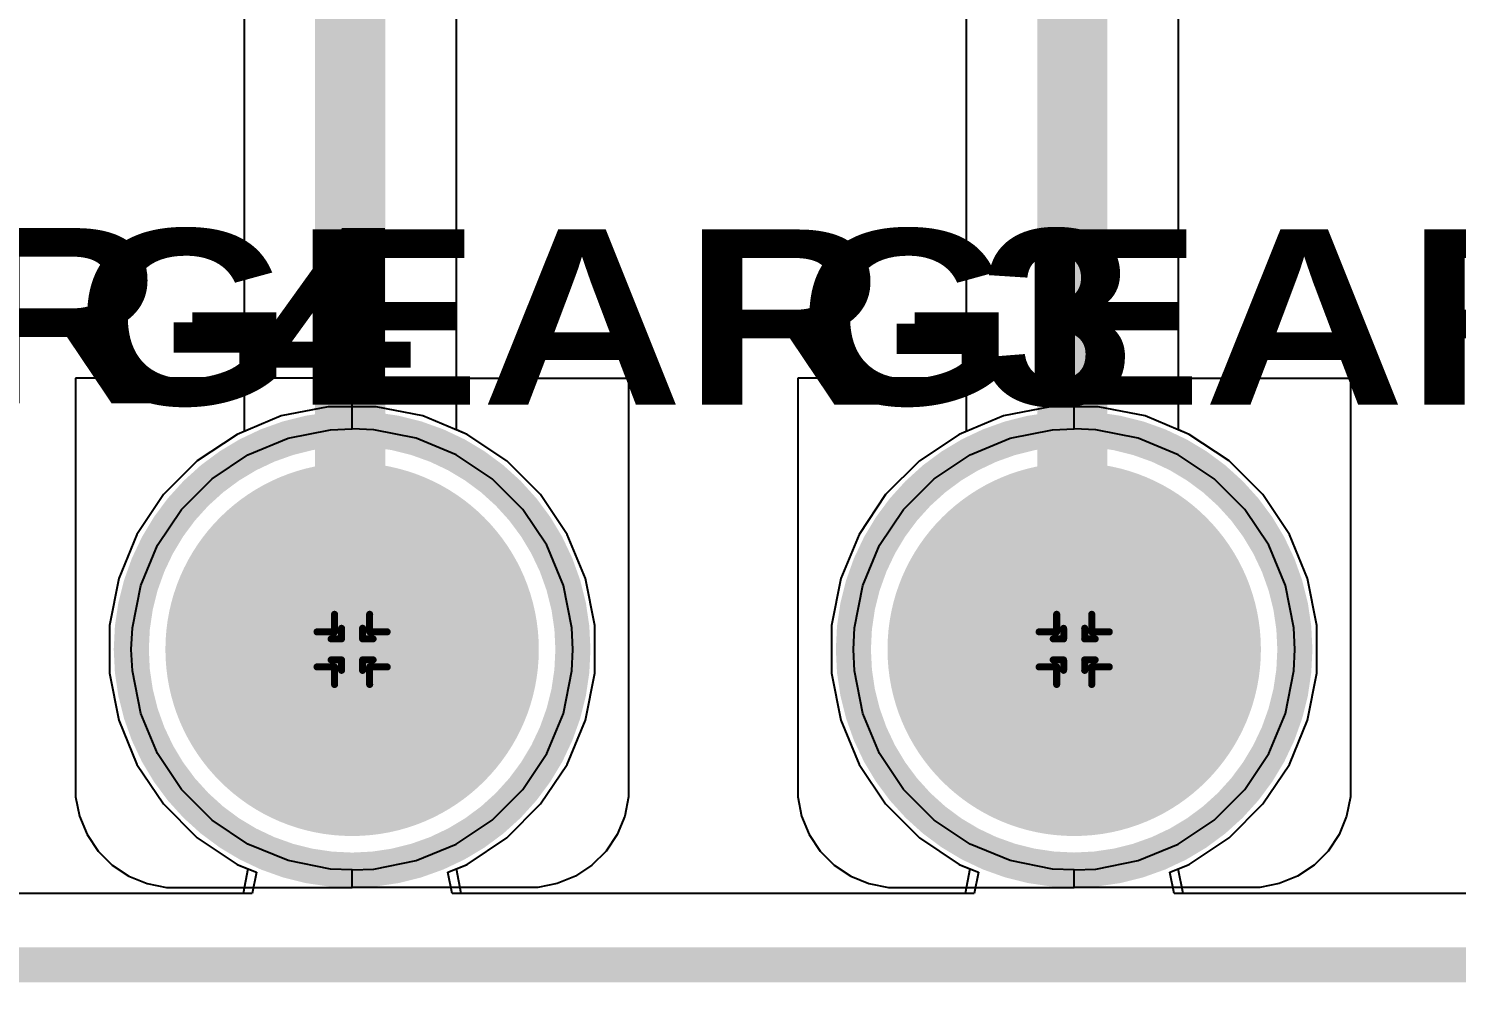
# Model space of a CAD drawing. Header units: inches. Extents: x -5 to 230, y -4 to 159.
# Drawn here: x 56.92 to 67.26, y -3.62 to 3.29 of the extents above; entities that cross this region are included whole.
import ezdxf

# ---------------------------------------------------------------- set-up
doc = ezdxf.new("R2010")
doc.units = ezdxf.units.IN
for name, color, linetype in [('Board Outline', 216, 'Continuous'), ('Bottom Layer', 5, 'Continuous'), ('Bottom Solder', 6, 'Continuous'), ('Drill Drawing', 1, 'Continuous'), ('Layer 1', 16, 'Continuous'), ('Layer 2', 76, 'Continuous'), ('Multi-Layer', 9, 'Continuous'), ('Pad Holes', 156, 'Continuous'), ('Top Layer', 1, 'Continuous'), ('Top Overlay', 2, 'Continuous'), ('Top Solder', 216, 'Continuous')]:
    doc.layers.add(name, color=color, linetype=linetype)
doc.styles.add('Arial Black_Bold', font='', dxfattribs={"height": 0.2})
doc.styles.get('Arial Black_Bold').set_extended_font_data('Arial Black', bold=True)

# ---------------------------------------------------------------- blocks, each defined once
blk = doc.blocks.new('0_5___T____P___10')
at = {"layer": 'Bottom Layer'}
h = blk.add_hatch(color=5, dxfattribs=at)
edge = h.paths.add_edge_path()
edge.add_arc((0, 0), 1.25, 0, 360)
at = {"layer": 'Bottom Solder'}
h = blk.add_hatch(color=6, dxfattribs=at)
edge = h.paths.add_edge_path()
edge.add_arc((0, 0), 1.352, 0, 360)
at = {"layer": 'Layer 1'}
h = blk.add_hatch(color=16, dxfattribs=at)
edge = h.paths.add_edge_path()
edge.add_arc((0, 0), 1.25, 0, 360)
at = {"layer": 'Layer 2'}
h = blk.add_hatch(color=76, dxfattribs=at)
edge = h.paths.add_edge_path()
edge.add_arc((0, 0), 1.25, 0, 360)
at = {"layer": 'Multi-Layer'}
h = blk.add_hatch(color=9, dxfattribs=at)
edge = h.paths.add_edge_path()
edge.add_arc((0, 0), 1.25, 0, 360)
at = {"layer": 'Pad Holes'}
h = blk.add_hatch(color=7, dxfattribs=at)
edge = h.paths.add_edge_path()
edge.add_arc((0, 0), 0.75, 0, 360)
at = {"layer": 'Top Layer'}
h = blk.add_hatch(color=1, dxfattribs=at)
edge = h.paths.add_edge_path()
edge.add_arc((0, 0), 1.25, 0, 360)
at = {"layer": 'Top Solder'}
h = blk.add_hatch(color=216, dxfattribs=at)
edge = h.paths.add_edge_path()
edge.add_arc((0, 0), 1.352, 0, 360)
blk = doc.blocks.new('0_5___T____P___11')
at = {"layer": 'Bottom Layer'}
h = blk.add_hatch(color=5, dxfattribs=at)
edge = h.paths.add_edge_path()
edge.add_arc((0, 0), 1.25, 0, 360)
at = {"layer": 'Bottom Solder'}
h = blk.add_hatch(color=6, dxfattribs=at)
edge = h.paths.add_edge_path()
edge.add_arc((0, 0), 1.352, 0, 360)
at = {"layer": 'Layer 1'}
h = blk.add_hatch(color=16, dxfattribs=at)
edge = h.paths.add_edge_path()
edge.add_arc((0, 0), 1.25, 0, 360)
at = {"layer": 'Layer 2'}
h = blk.add_hatch(color=76, dxfattribs=at)
edge = h.paths.add_edge_path()
edge.add_arc((0, 0), 1.25, 0, 360)
at = {"layer": 'Multi-Layer'}
h = blk.add_hatch(color=9, dxfattribs=at)
edge = h.paths.add_edge_path()
edge.add_arc((0, 0), 1.25, 0, 360)
at = {"layer": 'Pad Holes'}
h = blk.add_hatch(color=7, dxfattribs=at)
edge = h.paths.add_edge_path()
edge.add_arc((0, 0), 0.75, 0, 360)
at = {"layer": 'Top Layer'}
h = blk.add_hatch(color=1, dxfattribs=at)
edge = h.paths.add_edge_path()
edge.add_arc((0, 0), 1.25, 0, 360)
at = {"layer": 'Top Solder'}
h = blk.add_hatch(color=216, dxfattribs=at)
edge = h.paths.add_edge_path()
edge.add_arc((0, 0), 1.352, 0, 360)

msp = doc.modelspace()

# ---------------------------------------------------------------- linework, layer by layer
at = {"layer": 'Board Outline'}
msp.add_lwpolyline([(-0.452, -3.491, 0.254, 0.254, 0), (93.452, -3.491, 0.254, 0.254, 0)], format="xyseb", dxfattribs=at)
at = {"layer": 'Bottom Layer'}
for p, q in [((59.087, 0.553), (58.747, 0.486)), ((59.433, 0.553), (59.087, 0.553)), ((59.773, 0.486), (59.433, 0.553)), ((64.316, 0.553), (63.976, 0.486)), ((64.662, 0.553), (64.316, 0.553)), ((65.002, 0.486), (64.662, 0.553)), ((58.747, 0.486), (58.427, 0.353)), ((60.093, 0.353), (59.773, 0.486)), ((63.976, 0.486), (63.656, 0.353)), ((65.322, 0.353), (65.002, 0.486)), ((58.427, 0.353), (58.139, 0.161)), ((60.381, 0.161), (60.093, 0.353)), ((63.656, 0.353), (63.368, 0.161)), ((65.61, 0.161), (65.322, 0.353)), ((58.139, 0.161), (57.894, -0.084)), ((60.625, -0.084), (60.381, 0.161)), ((63.368, 0.161), (63.123, -0.084)), ((65.854, -0.084), (65.61, 0.161)), ((57.894, -0.084), (57.702, -0.372)), ((60.818, -0.372), (60.625, -0.084)), ((63.123, -0.084), (62.931, -0.372)), ((66.047, -0.372), (65.854, -0.084)), ((57.702, -0.372), (57.57, -0.692)), ((60.95, -0.692), (60.818, -0.372)), ((62.931, -0.372), (62.798, -0.692)), ((66.179, -0.692), (66.047, -0.372)), ((57.57, -0.692), (57.502, -1.032)), ((61.018, -1.032), (60.95, -0.692)), ((62.798, -0.692), (62.731, -1.032)), ((66.247, -1.032), (66.179, -0.692)), ((57.502, -1.032), (57.502, -1.378)), ((61.018, -1.378), (61.018, -1.032)), ((62.731, -1.032), (62.731, -1.378)), ((66.247, -1.378), (66.247, -1.032)), ((57.502, -1.378), (57.57, -1.718)), ((60.95, -1.718), (61.018, -1.378)), ((62.731, -1.378), (62.798, -1.718)), ((66.179, -1.718), (66.247, -1.378)), ((57.57, -1.718), (57.702, -2.038)), ((60.818, -2.038), (60.95, -1.718)), ((62.798, -1.718), (62.931, -2.038)), ((66.047, -2.038), (66.179, -1.718)), ((57.702, -2.038), (57.894, -2.325)), ((60.625, -2.325), (60.818, -2.038)), ((62.931, -2.038), (63.123, -2.325)), ((65.854, -2.325), (66.047, -2.038)), ((57.894, -2.325), (58.139, -2.57)), ((60.381, -2.57), (60.625, -2.325)), ((63.123, -2.325), (63.368, -2.57)), ((65.61, -2.57), (65.854, -2.325)), ((58.139, -2.57), (58.427, -2.763)), ((60.093, -2.763), (60.381, -2.57)), ((63.368, -2.57), (63.656, -2.763)), ((65.322, -2.763), (65.61, -2.57)), ((58.427, -2.763), (58.505, -2.795)), ((60.015, -2.795), (60.093, -2.763)), ((63.656, -2.763), (63.734, -2.795)), ((65.243, -2.795), (65.322, -2.763)), ((58.505, -2.795), (58.47, -2.973)), ((60.05, -2.973), (60.015, -2.795)), ((63.734, -2.795), (63.699, -2.973)), ((65.279, -2.973), (65.243, -2.795)), ((58.47, -2.973), (54.814, -2.973)), ((63.699, -2.973), (60.05, -2.973)), ((68.928, -2.973), (65.279, -2.973))]:
    msp.add_line(p, q, dxfattribs=at)
at = {"layer": 'Drill Drawing'}
for points in [[(59.133, -1.078, 0.0508, 0.0508, 0), (59.133, -0.951, 0.0508, 0.0508, 0)], [(59.133, -0.951, 0.0508, 0.0508, 0), (59.387, -0.951, 0.0508, 0.0508, 0)], [(59.387, -1.078, 0.0508, 0.0508, 0), (59.387, -0.951, 0.0508, 0.0508, 0)], [(64.362, -1.078, 0.0508, 0.0508, 0), (64.362, -0.951, 0.0508, 0.0508, 0)], [(64.362, -0.951, 0.0508, 0.0508, 0), (64.616, -0.951, 0.0508, 0.0508, 0)], [(64.616, -1.078, 0.0508, 0.0508, 0), (64.616, -0.951, 0.0508, 0.0508, 0)], [(59.184, -1.129, 0.0508, 0.0508, 0), (59.184, -1.052, 0.0508, 0.0508, 0)], [(59.184, -1.052, 0.0508, 0.0508, 0), (59.336, -1.052, 0.0508, 0.0508, 0)], [(59.336, -1.129, 0.0508, 0.0508, 0), (59.336, -1.052, 0.0508, 0.0508, 0)], [(64.413, -1.129, 0.0508, 0.0508, 0), (64.413, -1.052, 0.0508, 0.0508, 0)], [(64.413, -1.052, 0.0508, 0.0508, 0), (64.565, -1.052, 0.0508, 0.0508, 0)], [(64.565, -1.129, 0.0508, 0.0508, 0), (64.565, -1.052, 0.0508, 0.0508, 0)], [(59.006, -1.332, 0.0508, 0.0508, 0), (59.006, -1.078, 0.0508, 0.0508, 0)], [(59.006, -1.078, 0.0508, 0.0508, 0), (59.133, -1.078, 0.0508, 0.0508, 0)], [(59.108, -1.281, 0.0508, 0.0508, 0), (59.108, -1.129, 0.0508, 0.0508, 0)], [(59.108, -1.129, 0.0508, 0.0508, 0), (59.184, -1.129, 0.0508, 0.0508, 0)], [(59.336, -1.129, 0.0508, 0.0508, 0), (59.412, -1.129, 0.0508, 0.0508, 0)], [(59.387, -1.078, 0.0508, 0.0508, 0), (59.514, -1.078, 0.0508, 0.0508, 0)], [(59.412, -1.281, 0.0508, 0.0508, 0), (59.412, -1.129, 0.0508, 0.0508, 0)], [(59.514, -1.332, 0.0508, 0.0508, 0), (59.514, -1.078, 0.0508, 0.0508, 0)], [(64.235, -1.332, 0.0508, 0.0508, 0), (64.235, -1.078, 0.0508, 0.0508, 0)], [(64.235, -1.078, 0.0508, 0.0508, 0), (64.362, -1.078, 0.0508, 0.0508, 0)], [(64.336, -1.281, 0.0508, 0.0508, 0), (64.336, -1.129, 0.0508, 0.0508, 0)], [(64.336, -1.129, 0.0508, 0.0508, 0), (64.413, -1.129, 0.0508, 0.0508, 0)], [(64.565, -1.129, 0.0508, 0.0508, 0), (64.641, -1.129, 0.0508, 0.0508, 0)], [(64.616, -1.078, 0.0508, 0.0508, 0), (64.743, -1.078, 0.0508, 0.0508, 0)], [(64.641, -1.281, 0.0508, 0.0508, 0), (64.641, -1.129, 0.0508, 0.0508, 0)], [(64.743, -1.332, 0.0508, 0.0508, 0), (64.743, -1.078, 0.0508, 0.0508, 0)], [(59.006, -1.332, 0.0508, 0.0508, 0), (59.133, -1.332, 0.0508, 0.0508, 0)], [(59.108, -1.281, 0.0508, 0.0508, 0), (59.184, -1.281, 0.0508, 0.0508, 0)], [(59.133, -1.459, 0.0508, 0.0508, 0), (59.133, -1.332, 0.0508, 0.0508, 0)], [(59.184, -1.357, 0.0508, 0.0508, 0), (59.184, -1.281, 0.0508, 0.0508, 0)], [(59.184, -1.357, 0.0508, 0.0508, 0), (59.336, -1.357, 0.0508, 0.0508, 0)], [(59.336, -1.281, 0.0508, 0.0508, 0), (59.412, -1.281, 0.0508, 0.0508, 0)], [(59.336, -1.357, 0.0508, 0.0508, 0), (59.336, -1.281, 0.0508, 0.0508, 0)], [(59.387, -1.332, 0.0508, 0.0508, 0), (59.514, -1.332, 0.0508, 0.0508, 0)], [(59.387, -1.459, 0.0508, 0.0508, 0), (59.387, -1.332, 0.0508, 0.0508, 0)], [(64.235, -1.332, 0.0508, 0.0508, 0), (64.362, -1.332, 0.0508, 0.0508, 0)], [(64.336, -1.281, 0.0508, 0.0508, 0), (64.413, -1.281, 0.0508, 0.0508, 0)], [(64.362, -1.459, 0.0508, 0.0508, 0), (64.362, -1.332, 0.0508, 0.0508, 0)], [(64.413, -1.357, 0.0508, 0.0508, 0), (64.413, -1.281, 0.0508, 0.0508, 0)], [(64.413, -1.357, 0.0508, 0.0508, 0), (64.565, -1.357, 0.0508, 0.0508, 0)], [(64.565, -1.281, 0.0508, 0.0508, 0), (64.641, -1.281, 0.0508, 0.0508, 0)], [(64.565, -1.357, 0.0508, 0.0508, 0), (64.565, -1.281, 0.0508, 0.0508, 0)], [(64.616, -1.332, 0.0508, 0.0508, 0), (64.743, -1.332, 0.0508, 0.0508, 0)], [(64.616, -1.459, 0.0508, 0.0508, 0), (64.616, -1.332, 0.0508, 0.0508, 0)], [(59.133, -1.459, 0.0508, 0.0508, 0), (59.387, -1.459, 0.0508, 0.0508, 0)], [(64.362, -1.459, 0.0508, 0.0508, 0), (64.616, -1.459, 0.0508, 0.0508, 0)]]:
    msp.add_lwpolyline(points, format="xyseb", dxfattribs=at)
for points in [[(59.12, -0.951, 0.0254, 0.0254, 1), (59.146, -0.951, 0.0254, 0.0254, 1)], [(59.12, -0.951, 0.0254, 0.0254, 1), (59.146, -0.951, 0.0254, 0.0254, 1)], [(59.374, -0.951, 0.0254, 0.0254, 1), (59.4, -0.951, 0.0254, 0.0254, 1)], [(59.374, -0.951, 0.0254, 0.0254, 1), (59.4, -0.951, 0.0254, 0.0254, 1)], [(64.349, -0.951, 0.0254, 0.0254, 1), (64.375, -0.951, 0.0254, 0.0254, 1)], [(64.349, -0.951, 0.0254, 0.0254, 1), (64.375, -0.951, 0.0254, 0.0254, 1)], [(64.603, -0.951, 0.0254, 0.0254, 1), (64.629, -0.951, 0.0254, 0.0254, 1)], [(64.603, -0.951, 0.0254, 0.0254, 1), (64.629, -0.951, 0.0254, 0.0254, 1)], [(59.171, -1.052, 0.0254, 0.0254, 1), (59.196, -1.052, 0.0254, 0.0254, 1)], [(59.171, -1.052, 0.0254, 0.0254, 1), (59.196, -1.052, 0.0254, 0.0254, 1)], [(59.323, -1.052, 0.0254, 0.0254, 1), (59.349, -1.052, 0.0254, 0.0254, 1)], [(59.323, -1.052, 0.0254, 0.0254, 1), (59.349, -1.052, 0.0254, 0.0254, 1)], [(64.4, -1.052, 0.0254, 0.0254, 1), (64.425, -1.052, 0.0254, 0.0254, 1)], [(64.4, -1.052, 0.0254, 0.0254, 1), (64.425, -1.052, 0.0254, 0.0254, 1)], [(64.552, -1.052, 0.0254, 0.0254, 1), (64.578, -1.052, 0.0254, 0.0254, 1)], [(64.552, -1.052, 0.0254, 0.0254, 1), (64.578, -1.052, 0.0254, 0.0254, 1)], [(58.993, -1.078, 0.0254, 0.0254, 1), (59.019, -1.078, 0.0254, 0.0254, 1)], [(58.993, -1.078, 0.0254, 0.0254, 1), (59.019, -1.078, 0.0254, 0.0254, 1)], [(59.095, -1.129, 0.0254, 0.0254, 1), (59.12, -1.129, 0.0254, 0.0254, 1)], [(59.095, -1.129, 0.0254, 0.0254, 1), (59.12, -1.129, 0.0254, 0.0254, 1)], [(59.12, -1.078, 0.0254, 0.0254, 1), (59.146, -1.078, 0.0254, 0.0254, 1)], [(59.12, -1.078, 0.0254, 0.0254, 1), (59.146, -1.078, 0.0254, 0.0254, 1)], [(59.171, -1.129, 0.0254, 0.0254, 1), (59.196, -1.129, 0.0254, 0.0254, 1)], [(59.171, -1.129, 0.0254, 0.0254, 1), (59.196, -1.129, 0.0254, 0.0254, 1)], [(59.323, -1.129, 0.0254, 0.0254, 1), (59.349, -1.129, 0.0254, 0.0254, 1)], [(59.323, -1.129, 0.0254, 0.0254, 1), (59.349, -1.129, 0.0254, 0.0254, 1)], [(59.374, -1.078, 0.0254, 0.0254, 1), (59.4, -1.078, 0.0254, 0.0254, 1)], [(59.374, -1.078, 0.0254, 0.0254, 1), (59.4, -1.078, 0.0254, 0.0254, 1)], [(59.4, -1.129, 0.0254, 0.0254, 1), (59.425, -1.129, 0.0254, 0.0254, 1)], [(59.4, -1.129, 0.0254, 0.0254, 1), (59.425, -1.129, 0.0254, 0.0254, 1)], [(59.501, -1.078, 0.0254, 0.0254, 1), (59.527, -1.078, 0.0254, 0.0254, 1)], [(59.501, -1.078, 0.0254, 0.0254, 1), (59.527, -1.078, 0.0254, 0.0254, 1)], [(64.222, -1.078, 0.0254, 0.0254, 1), (64.248, -1.078, 0.0254, 0.0254, 1)], [(64.222, -1.078, 0.0254, 0.0254, 1), (64.248, -1.078, 0.0254, 0.0254, 1)], [(64.324, -1.129, 0.0254, 0.0254, 1), (64.349, -1.129, 0.0254, 0.0254, 1)], [(64.324, -1.129, 0.0254, 0.0254, 1), (64.349, -1.129, 0.0254, 0.0254, 1)], [(64.349, -1.078, 0.0254, 0.0254, 1), (64.375, -1.078, 0.0254, 0.0254, 1)], [(64.349, -1.078, 0.0254, 0.0254, 1), (64.375, -1.078, 0.0254, 0.0254, 1)], [(64.4, -1.129, 0.0254, 0.0254, 1), (64.425, -1.129, 0.0254, 0.0254, 1)], [(64.4, -1.129, 0.0254, 0.0254, 1), (64.425, -1.129, 0.0254, 0.0254, 1)], [(64.552, -1.129, 0.0254, 0.0254, 1), (64.578, -1.129, 0.0254, 0.0254, 1)], [(64.552, -1.129, 0.0254, 0.0254, 1), (64.578, -1.129, 0.0254, 0.0254, 1)], [(64.603, -1.078, 0.0254, 0.0254, 1), (64.629, -1.078, 0.0254, 0.0254, 1)], [(64.603, -1.078, 0.0254, 0.0254, 1), (64.629, -1.078, 0.0254, 0.0254, 1)], [(64.629, -1.129, 0.0254, 0.0254, 1), (64.654, -1.129, 0.0254, 0.0254, 1)], [(64.629, -1.129, 0.0254, 0.0254, 1), (64.654, -1.129, 0.0254, 0.0254, 1)], [(64.73, -1.078, 0.0254, 0.0254, 1), (64.756, -1.078, 0.0254, 0.0254, 1)], [(64.73, -1.078, 0.0254, 0.0254, 1), (64.756, -1.078, 0.0254, 0.0254, 1)], [(58.993, -1.332, 0.0254, 0.0254, 1), (59.019, -1.332, 0.0254, 0.0254, 1)], [(58.993, -1.332, 0.0254, 0.0254, 1), (59.019, -1.332, 0.0254, 0.0254, 1)], [(59.095, -1.281, 0.0254, 0.0254, 1), (59.12, -1.281, 0.0254, 0.0254, 1)], [(59.095, -1.281, 0.0254, 0.0254, 1), (59.12, -1.281, 0.0254, 0.0254, 1)], [(59.12, -1.332, 0.0254, 0.0254, 1), (59.146, -1.332, 0.0254, 0.0254, 1)], [(59.12, -1.332, 0.0254, 0.0254, 1), (59.146, -1.332, 0.0254, 0.0254, 1)], [(59.171, -1.281, 0.0254, 0.0254, 1), (59.196, -1.281, 0.0254, 0.0254, 1)], [(59.171, -1.281, 0.0254, 0.0254, 1), (59.196, -1.281, 0.0254, 0.0254, 1)], [(59.171, -1.357, 0.0254, 0.0254, 1), (59.196, -1.357, 0.0254, 0.0254, 1)], [(59.171, -1.357, 0.0254, 0.0254, 1), (59.196, -1.357, 0.0254, 0.0254, 1)], [(59.323, -1.281, 0.0254, 0.0254, 1), (59.349, -1.281, 0.0254, 0.0254, 1)], [(59.323, -1.281, 0.0254, 0.0254, 1), (59.349, -1.281, 0.0254, 0.0254, 1)], [(59.323, -1.357, 0.0254, 0.0254, 1), (59.349, -1.357, 0.0254, 0.0254, 1)], [(59.323, -1.357, 0.0254, 0.0254, 1), (59.349, -1.357, 0.0254, 0.0254, 1)], [(59.374, -1.332, 0.0254, 0.0254, 1), (59.4, -1.332, 0.0254, 0.0254, 1)], [(59.374, -1.332, 0.0254, 0.0254, 1), (59.4, -1.332, 0.0254, 0.0254, 1)], [(59.4, -1.281, 0.0254, 0.0254, 1), (59.425, -1.281, 0.0254, 0.0254, 1)], [(59.4, -1.281, 0.0254, 0.0254, 1), (59.425, -1.281, 0.0254, 0.0254, 1)], [(59.501, -1.332, 0.0254, 0.0254, 1), (59.527, -1.332, 0.0254, 0.0254, 1)], [(59.501, -1.332, 0.0254, 0.0254, 1), (59.527, -1.332, 0.0254, 0.0254, 1)], [(64.222, -1.332, 0.0254, 0.0254, 1), (64.248, -1.332, 0.0254, 0.0254, 1)], [(64.222, -1.332, 0.0254, 0.0254, 1), (64.248, -1.332, 0.0254, 0.0254, 1)], [(64.324, -1.281, 0.0254, 0.0254, 1), (64.349, -1.281, 0.0254, 0.0254, 1)], [(64.324, -1.281, 0.0254, 0.0254, 1), (64.349, -1.281, 0.0254, 0.0254, 1)], [(64.349, -1.332, 0.0254, 0.0254, 1), (64.375, -1.332, 0.0254, 0.0254, 1)], [(64.349, -1.332, 0.0254, 0.0254, 1), (64.375, -1.332, 0.0254, 0.0254, 1)], [(64.4, -1.281, 0.0254, 0.0254, 1), (64.425, -1.281, 0.0254, 0.0254, 1)], [(64.4, -1.281, 0.0254, 0.0254, 1), (64.425, -1.281, 0.0254, 0.0254, 1)], [(64.4, -1.357, 0.0254, 0.0254, 1), (64.425, -1.357, 0.0254, 0.0254, 1)], [(64.4, -1.357, 0.0254, 0.0254, 1), (64.425, -1.357, 0.0254, 0.0254, 1)], [(64.552, -1.281, 0.0254, 0.0254, 1), (64.578, -1.281, 0.0254, 0.0254, 1)], [(64.552, -1.281, 0.0254, 0.0254, 1), (64.578, -1.281, 0.0254, 0.0254, 1)], [(64.552, -1.357, 0.0254, 0.0254, 1), (64.578, -1.357, 0.0254, 0.0254, 1)], [(64.552, -1.357, 0.0254, 0.0254, 1), (64.578, -1.357, 0.0254, 0.0254, 1)], [(64.603, -1.332, 0.0254, 0.0254, 1), (64.629, -1.332, 0.0254, 0.0254, 1)], [(64.603, -1.332, 0.0254, 0.0254, 1), (64.629, -1.332, 0.0254, 0.0254, 1)], [(64.629, -1.281, 0.0254, 0.0254, 1), (64.654, -1.281, 0.0254, 0.0254, 1)], [(64.629, -1.281, 0.0254, 0.0254, 1), (64.654, -1.281, 0.0254, 0.0254, 1)], [(64.73, -1.332, 0.0254, 0.0254, 1), (64.756, -1.332, 0.0254, 0.0254, 1)], [(64.73, -1.332, 0.0254, 0.0254, 1), (64.756, -1.332, 0.0254, 0.0254, 1)], [(59.12, -1.459, 0.0254, 0.0254, 1), (59.146, -1.459, 0.0254, 0.0254, 1)], [(59.12, -1.459, 0.0254, 0.0254, 1), (59.146, -1.459, 0.0254, 0.0254, 1)], [(59.374, -1.459, 0.0254, 0.0254, 1), (59.4, -1.459, 0.0254, 0.0254, 1)], [(59.374, -1.459, 0.0254, 0.0254, 1), (59.4, -1.459, 0.0254, 0.0254, 1)], [(64.349, -1.459, 0.0254, 0.0254, 1), (64.375, -1.459, 0.0254, 0.0254, 1)], [(64.349, -1.459, 0.0254, 0.0254, 1), (64.375, -1.459, 0.0254, 0.0254, 1)], [(64.603, -1.459, 0.0254, 0.0254, 1), (64.629, -1.459, 0.0254, 0.0254, 1)], [(64.603, -1.459, 0.0254, 0.0254, 1), (64.629, -1.459, 0.0254, 0.0254, 1)]]:
    msp.add_lwpolyline(points, format="xyseb", close=True, dxfattribs=at)
at = {"layer": 'Layer 1'}
for p, q in [((59.087, 0.553), (58.747, 0.486)), ((59.433, 0.553), (59.087, 0.553)), ((59.773, 0.486), (59.433, 0.553)), ((64.316, 0.553), (63.976, 0.486)), ((64.662, 0.553), (64.316, 0.553)), ((65.002, 0.486), (64.662, 0.553)), ((58.747, 0.486), (58.427, 0.353)), ((60.093, 0.353), (59.773, 0.486)), ((63.976, 0.486), (63.656, 0.353)), ((65.322, 0.353), (65.002, 0.486)), ((58.427, 0.353), (58.139, 0.161)), ((60.381, 0.161), (60.093, 0.353)), ((63.656, 0.353), (63.368, 0.161)), ((65.61, 0.161), (65.322, 0.353)), ((58.139, 0.161), (57.894, -0.084)), ((60.625, -0.084), (60.381, 0.161)), ((63.368, 0.161), (63.123, -0.084)), ((65.854, -0.084), (65.61, 0.161)), ((57.894, -0.084), (57.702, -0.372)), ((60.818, -0.372), (60.625, -0.084)), ((63.123, -0.084), (62.931, -0.372)), ((66.047, -0.372), (65.854, -0.084)), ((57.702, -0.372), (57.57, -0.692)), ((60.95, -0.692), (60.818, -0.372)), ((62.931, -0.372), (62.798, -0.692)), ((66.179, -0.692), (66.047, -0.372)), ((57.57, -0.692), (57.502, -1.032)), ((61.018, -1.032), (60.95, -0.692)), ((62.798, -0.692), (62.731, -1.032)), ((66.247, -1.032), (66.179, -0.692)), ((57.502, -1.032), (57.502, -1.378)), ((61.018, -1.378), (61.018, -1.032)), ((62.731, -1.032), (62.731, -1.378)), ((66.247, -1.378), (66.247, -1.032)), ((57.502, -1.378), (57.57, -1.718)), ((60.95, -1.718), (61.018, -1.378)), ((62.731, -1.378), (62.798, -1.718)), ((66.179, -1.718), (66.247, -1.378)), ((57.57, -1.718), (57.702, -2.038)), ((60.818, -2.038), (60.95, -1.718)), ((62.798, -1.718), (62.931, -2.038)), ((66.047, -2.038), (66.179, -1.718)), ((57.702, -2.038), (57.894, -2.325)), ((60.625, -2.325), (60.818, -2.038)), ((62.931, -2.038), (63.123, -2.325)), ((65.854, -2.325), (66.047, -2.038)), ((57.894, -2.325), (58.139, -2.57)), ((60.381, -2.57), (60.625, -2.325)), ((63.123, -2.325), (63.368, -2.57)), ((65.61, -2.57), (65.854, -2.325)), ((58.139, -2.57), (58.427, -2.763)), ((60.093, -2.763), (60.381, -2.57)), ((63.368, -2.57), (63.656, -2.763)), ((65.322, -2.763), (65.61, -2.57)), ((58.427, -2.763), (58.505, -2.795)), ((60.015, -2.795), (60.093, -2.763)), ((63.656, -2.763), (63.734, -2.795)), ((65.243, -2.795), (65.322, -2.763)), ((58.505, -2.795), (58.47, -2.973)), ((60.05, -2.973), (60.015, -2.795)), ((63.734, -2.795), (63.699, -2.973)), ((65.279, -2.973), (65.243, -2.795)), ((58.47, -2.973), (54.814, -2.973)), ((63.699, -2.973), (60.05, -2.973)), ((68.928, -2.973), (65.279, -2.973))]:
    msp.add_line(p, q, dxfattribs=at)
at = {"layer": 'Layer 2'}
for p, q in [((59.087, 0.553), (58.747, 0.486)), ((59.433, 0.553), (59.087, 0.553)), ((59.773, 0.486), (59.433, 0.553)), ((64.316, 0.553), (63.976, 0.486)), ((64.662, 0.553), (64.316, 0.553)), ((65.002, 0.486), (64.662, 0.553)), ((58.747, 0.486), (58.427, 0.353)), ((60.093, 0.353), (59.773, 0.486)), ((63.976, 0.486), (63.656, 0.353)), ((65.322, 0.353), (65.002, 0.486)), ((58.427, 0.353), (58.139, 0.161)), ((60.381, 0.161), (60.093, 0.353)), ((63.656, 0.353), (63.368, 0.161)), ((65.61, 0.161), (65.322, 0.353)), ((58.139, 0.161), (57.894, -0.084)), ((60.625, -0.084), (60.381, 0.161)), ((63.368, 0.161), (63.123, -0.084)), ((65.854, -0.084), (65.61, 0.161)), ((57.894, -0.084), (57.702, -0.372)), ((60.818, -0.372), (60.625, -0.084)), ((63.123, -0.084), (62.931, -0.372)), ((66.047, -0.372), (65.854, -0.084)), ((57.702, -0.372), (57.57, -0.692)), ((60.95, -0.692), (60.818, -0.372)), ((62.931, -0.372), (62.798, -0.692)), ((66.179, -0.692), (66.047, -0.372)), ((57.57, -0.692), (57.502, -1.032)), ((61.018, -1.032), (60.95, -0.692)), ((62.798, -0.692), (62.731, -1.032)), ((66.247, -1.032), (66.179, -0.692)), ((57.502, -1.032), (57.502, -1.378)), ((61.018, -1.378), (61.018, -1.032)), ((62.731, -1.032), (62.731, -1.378)), ((66.247, -1.378), (66.247, -1.032)), ((57.502, -1.378), (57.57, -1.718)), ((60.95, -1.718), (61.018, -1.378)), ((62.731, -1.378), (62.798, -1.718)), ((66.179, -1.718), (66.247, -1.378)), ((57.57, -1.718), (57.702, -2.038)), ((60.818, -2.038), (60.95, -1.718)), ((62.798, -1.718), (62.931, -2.038)), ((66.047, -2.038), (66.179, -1.718)), ((57.702, -2.038), (57.894, -2.325)), ((60.625, -2.325), (60.818, -2.038)), ((62.931, -2.038), (63.123, -2.325)), ((65.854, -2.325), (66.047, -2.038)), ((57.894, -2.325), (58.139, -2.57)), ((60.381, -2.57), (60.625, -2.325)), ((63.123, -2.325), (63.368, -2.57)), ((65.61, -2.57), (65.854, -2.325)), ((58.139, -2.57), (58.427, -2.763)), ((60.093, -2.763), (60.381, -2.57)), ((63.368, -2.57), (63.656, -2.763)), ((65.322, -2.763), (65.61, -2.57)), ((58.427, -2.763), (58.505, -2.795)), ((60.015, -2.795), (60.093, -2.763)), ((63.656, -2.763), (63.734, -2.795)), ((65.243, -2.795), (65.322, -2.763)), ((58.505, -2.795), (58.47, -2.973)), ((60.05, -2.973), (60.015, -2.795)), ((63.734, -2.795), (63.699, -2.973)), ((65.279, -2.973), (65.243, -2.795)), ((58.47, -2.973), (54.814, -2.973)), ((63.699, -2.973), (60.05, -2.973)), ((68.928, -2.973), (65.279, -2.973))]:
    msp.add_line(p, q, dxfattribs=at)
at = {"layer": 'Top Layer'}
for p, q in [((58.478, 7.826), (58.478, 0.374)), ((60.015, 0.385), (60.015, 7.826)), ((63.707, 7.826), (63.707, 0.374)), ((65.244, 0.385), (65.244, 7.826)), ((58.427, 0.353), (58.139, 0.161)), ((58.478, 0.374), (58.427, 0.353)), ((60.093, 0.353), (60.015, 0.385)), ((60.381, 0.161), (60.093, 0.353)), ((63.656, 0.353), (63.368, 0.161)), ((63.707, 0.374), (63.656, 0.353)), ((65.322, 0.353), (65.244, 0.385)), ((65.61, 0.161), (65.322, 0.353)), ((58.139, 0.161), (57.894, -0.084)), ((60.625, -0.084), (60.381, 0.161)), ((63.368, 0.161), (63.123, -0.084)), ((65.854, -0.084), (65.61, 0.161)), ((57.894, -0.084), (57.702, -0.372)), ((60.818, -0.372), (60.625, -0.084)), ((63.123, -0.084), (62.931, -0.372)), ((66.047, -0.372), (65.854, -0.084)), ((57.702, -0.372), (57.57, -0.692)), ((60.95, -0.692), (60.818, -0.372)), ((62.931, -0.372), (62.798, -0.692)), ((66.179, -0.692), (66.047, -0.372)), ((57.57, -0.692), (57.502, -1.032)), ((61.018, -1.032), (60.95, -0.692)), ((62.798, -0.692), (62.731, -1.032)), ((66.247, -1.032), (66.179, -0.692)), ((57.502, -1.032), (57.502, -1.378)), ((61.018, -1.378), (61.018, -1.032)), ((62.731, -1.032), (62.731, -1.378)), ((66.247, -1.378), (66.247, -1.032)), ((57.502, -1.378), (57.57, -1.718)), ((60.95, -1.718), (61.018, -1.378)), ((62.731, -1.378), (62.798, -1.718)), ((66.179, -1.718), (66.247, -1.378)), ((57.57, -1.718), (57.702, -2.038)), ((60.818, -2.038), (60.95, -1.718)), ((62.798, -1.718), (62.931, -2.038)), ((66.047, -2.038), (66.179, -1.718)), ((57.702, -2.038), (57.894, -2.325)), ((60.625, -2.325), (60.818, -2.038)), ((62.931, -2.038), (63.123, -2.325)), ((65.854, -2.325), (66.047, -2.038)), ((57.894, -2.325), (58.139, -2.57)), ((60.381, -2.57), (60.625, -2.325)), ((63.123, -2.325), (63.368, -2.57)), ((65.61, -2.57), (65.854, -2.325)), ((58.139, -2.57), (58.427, -2.763)), ((60.093, -2.763), (60.381, -2.57)), ((63.368, -2.57), (63.656, -2.763)), ((65.322, -2.763), (65.61, -2.57)), ((58.427, -2.763), (58.567, -2.82)), ((59.953, -2.82), (60.093, -2.763)), ((63.656, -2.763), (63.796, -2.82)), ((65.182, -2.82), (65.322, -2.763)), ((58.567, -2.82), (58.536, -2.973)), ((59.984, -2.973), (59.953, -2.82)), ((63.796, -2.82), (63.765, -2.973)), ((65.212, -2.973), (65.182, -2.82)), ((58.536, -2.973), (54.748, -2.973)), ((63.765, -2.973), (59.984, -2.973)), ((68.994, -2.973), (65.212, -2.973))]:
    msp.add_line(p, q, dxfattribs=at)
for points in [[(59.246, -1.191, 0.508, 0.508, 0), (59.246, 8.796, 0.508, 0.508, 0)], [(64.475, -1.191, 0.508, 0.508, 0), (64.475, 8.796, 0.508, 0.508, 0)]]:
    msp.add_lwpolyline(points, format="xyseb", dxfattribs=at)
for points in [[(59.119, -1.191, 0.254, 0.254, 1), (59.373, -1.191, 0.254, 0.254, 1)], [(64.348, -1.191, 0.254, 0.254, 1), (64.602, -1.191, 0.254, 0.254, 1)]]:
    msp.add_lwpolyline(points, format="xyseb", close=True, dxfattribs=at)
at = {"layer": 'Top Overlay'}
for p, q in [((59.26, 0.76), (57.258, 0.76)), ((57.258, 0.76), (57.258, -2.202)), ((59.26, 0.394), (59.26, 0.76)), ((59.26, 0.76), (61.262, 0.76)), ((59.26, 0.394), (59.26, 0.76)), ((61.262, 0.76), (61.262, -2.202)), ((64.489, 0.76), (62.487, 0.76)), ((62.487, 0.76), (62.487, -2.202)), ((64.489, 0.394), (64.489, 0.76)), ((64.489, 0.76), (66.49, 0.76)), ((64.489, 0.394), (64.489, 0.76)), ((66.49, 0.76), (66.49, -2.202)), ((58.506, 0.205), (58.796, 0.325)), ((58.796, 0.325), (59.103, 0.386)), ((59.103, 0.386), (59.26, 0.394)), ((59.417, 0.386), (59.26, 0.394)), ((59.26, 0.394), (59.26, 0.394)), ((59.26, 0.394), (59.26, 0.394)), ((59.724, 0.325), (59.417, 0.386)), ((60.014, 0.205), (59.724, 0.325)), ((63.735, 0.205), (64.025, 0.325)), ((64.025, 0.325), (64.332, 0.386)), ((64.332, 0.386), (64.489, 0.394)), ((64.646, 0.386), (64.489, 0.394)), ((64.489, 0.394), (64.489, 0.394)), ((64.489, 0.394), (64.489, 0.394)), ((64.953, 0.325), (64.646, 0.386)), ((65.242, 0.205), (64.953, 0.325)), ((58.246, 0.031), (58.506, 0.205)), ((60.274, 0.031), (60.014, 0.205)), ((63.475, 0.031), (63.735, 0.205)), ((65.503, 0.031), (65.242, 0.205)), ((58.024, -0.191), (58.246, 0.031)), ((60.496, -0.191), (60.274, 0.031)), ((63.253, -0.191), (63.475, 0.031)), ((65.725, -0.191), (65.503, 0.031)), ((57.85, -0.451), (58.024, -0.191)), ((60.67, -0.451), (60.496, -0.191)), ((63.079, -0.451), (63.253, -0.191)), ((65.899, -0.451), (65.725, -0.191)), ((57.73, -0.741), (57.85, -0.451)), ((60.79, -0.741), (60.67, -0.451)), ((62.959, -0.741), (63.079, -0.451)), ((66.019, -0.741), (65.899, -0.451)), ((57.669, -1.048), (57.73, -0.741)), ((60.851, -1.048), (60.79, -0.741)), ((62.898, -1.048), (62.959, -0.741)), ((66.08, -1.048), (66.019, -0.741)), ((57.661, -1.205), (57.669, -1.048)), ((60.859, -1.205), (60.851, -1.048)), ((62.89, -1.205), (62.898, -1.048)), ((66.087, -1.205), (66.08, -1.048)), ((57.669, -1.361), (57.661, -1.205)), ((60.851, -1.361), (60.859, -1.205)), ((60.859, -1.205), (60.859, -1.205)), ((62.898, -1.361), (62.89, -1.205)), ((66.08, -1.361), (66.087, -1.205)), ((66.087, -1.205), (66.087, -1.205)), ((57.73, -1.669), (57.669, -1.361)), ((60.79, -1.669), (60.851, -1.361)), ((62.959, -1.669), (62.898, -1.361)), ((66.019, -1.669), (66.08, -1.361)), ((57.85, -1.958), (57.73, -1.669)), ((60.67, -1.958), (60.79, -1.669)), ((63.079, -1.958), (62.959, -1.669)), ((65.899, -1.958), (66.019, -1.669)), ((58.024, -2.219), (57.85, -1.958)), ((60.496, -2.219), (60.67, -1.958)), ((63.253, -2.219), (63.079, -1.958)), ((65.725, -2.219), (65.899, -1.958)), ((57.258, -2.202), (57.258, -2.274)), ((57.258, -2.274), (57.286, -2.414)), ((58.246, -2.441), (58.024, -2.219)), ((60.274, -2.441), (60.496, -2.219)), ((61.262, -2.274), (61.234, -2.414)), ((61.262, -2.202), (61.262, -2.274)), ((62.487, -2.202), (62.487, -2.274)), ((62.487, -2.274), (62.515, -2.414)), ((63.475, -2.441), (63.253, -2.219)), ((65.503, -2.441), (65.725, -2.219)), ((66.49, -2.274), (66.462, -2.414)), ((66.49, -2.202), (66.49, -2.274)), ((57.286, -2.414), (57.341, -2.547)), ((58.506, -2.615), (58.246, -2.441)), ((60.014, -2.615), (60.274, -2.441)), ((61.234, -2.414), (61.179, -2.547)), ((62.515, -2.414), (62.57, -2.547)), ((63.735, -2.615), (63.475, -2.441)), ((65.242, -2.615), (65.503, -2.441)), ((66.462, -2.414), (66.407, -2.547)), ((57.341, -2.547), (57.421, -2.666)), ((61.179, -2.547), (61.099, -2.666)), ((62.57, -2.547), (62.65, -2.666)), ((66.407, -2.547), (66.328, -2.666)), ((57.421, -2.666), (57.523, -2.768)), ((58.796, -2.735), (58.506, -2.615)), ((59.724, -2.735), (60.014, -2.615)), ((61.099, -2.666), (60.997, -2.768)), ((62.65, -2.666), (62.751, -2.768)), ((64.025, -2.735), (63.735, -2.615)), ((64.953, -2.735), (65.242, -2.615)), ((66.328, -2.666), (66.226, -2.768)), ((57.523, -2.768), (57.642, -2.848)), ((59.103, -2.796), (58.796, -2.735)), ((59.417, -2.796), (59.724, -2.735)), ((60.997, -2.768), (60.878, -2.848)), ((62.751, -2.768), (62.871, -2.848)), ((64.332, -2.796), (64.025, -2.735)), ((64.646, -2.796), (64.953, -2.735)), ((66.226, -2.768), (66.107, -2.848)), ((57.642, -2.848), (57.775, -2.902)), ((59.26, -2.803), (59.103, -2.796)), ((59.26, -2.803), (59.417, -2.796)), ((59.26, -2.93), (59.26, -2.803)), ((59.26, -2.93), (59.26, -2.803)), ((60.878, -2.848), (60.745, -2.902)), ((62.871, -2.848), (63.003, -2.902)), ((64.489, -2.803), (64.332, -2.796)), ((64.489, -2.803), (64.646, -2.796)), ((64.489, -2.93), (64.489, -2.803)), ((64.489, -2.93), (64.489, -2.803)), ((66.107, -2.848), (65.974, -2.902)), ((57.775, -2.902), (57.915, -2.93)), ((57.915, -2.93), (57.987, -2.93)), ((57.987, -2.93), (57.987, -2.93)), ((57.987, -2.93), (59.26, -2.93)), ((60.533, -2.93), (59.26, -2.93)), ((60.605, -2.93), (60.533, -2.93)), ((60.533, -2.93), (60.533, -2.93)), ((60.745, -2.902), (60.605, -2.93)), ((63.003, -2.902), (63.144, -2.93)), ((63.144, -2.93), (63.216, -2.93)), ((63.216, -2.93), (63.216, -2.93)), ((63.216, -2.93), (64.489, -2.93)), ((65.762, -2.93), (64.489, -2.93)), ((65.833, -2.93), (65.762, -2.93)), ((65.762, -2.93), (65.762, -2.93)), ((65.974, -2.902), (65.833, -2.93))]:
    msp.add_line(p, q, dxfattribs=at)
for points in [[(60.859, -1.205, 0.254, 0.254, 1), (57.661, -1.205, 0.254, 0.254, 1)], [(66.087, -1.205, 0.254, 0.254, 1), (62.89, -1.205, 0.254, 0.254, 1)], [(57.598, -1.205, 0.127, 0.127, 1), (57.725, -1.205, 0.127, 0.127, 1)], [(60.795, -1.205, 0.127, 0.127, 1), (60.922, -1.205, 0.127, 0.127, 1)], [(62.827, -1.205, 0.127, 0.127, 1), (62.954, -1.205, 0.127, 0.127, 1)], [(66.024, -1.205, 0.127, 0.127, 1), (66.151, -1.205, 0.127, 0.127, 1)]]:
    msp.add_lwpolyline(points, format="xyseb", close=True, dxfattribs=at)

# ---------------------------------------------------------------- block references
at = {"rotation": 90}
for name, p in [('0_5___T____P___10', (59.26, -1.205)), ('0_5___T____P___11', (64.489, -1.205))]:
    msp.add_blockref(name, p, dxfattribs=at)

# ---------------------------------------------------------------- texts
at = {"layer": 'Top Overlay', "style": 'Arial Black_Bold'}
for s, p in [('GEAR-4', (52.023, 0.577)), ('GEAR-3', (57.258, 0.567)), ('GEAR-2', (62.488, 0.567))]:
    msp.add_text(s, height=1.27, dxfattribs=at).set_placement(p)

doc.saveas('drawing.dxf')
